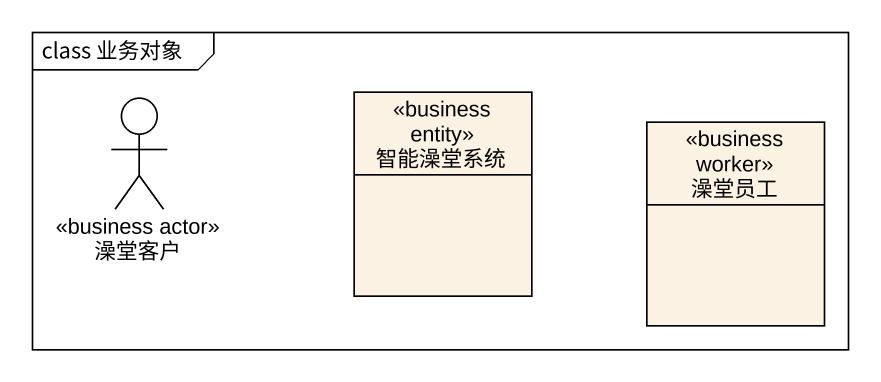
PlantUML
@startuml
mainframe class 业务对象
allowmixing
hide circle
hide empty members
class 智能澡堂系统 <<business entity>>
actor 澡堂客户 <<business actor>>
class 澡堂员工 <<business worker>>
@enduml
